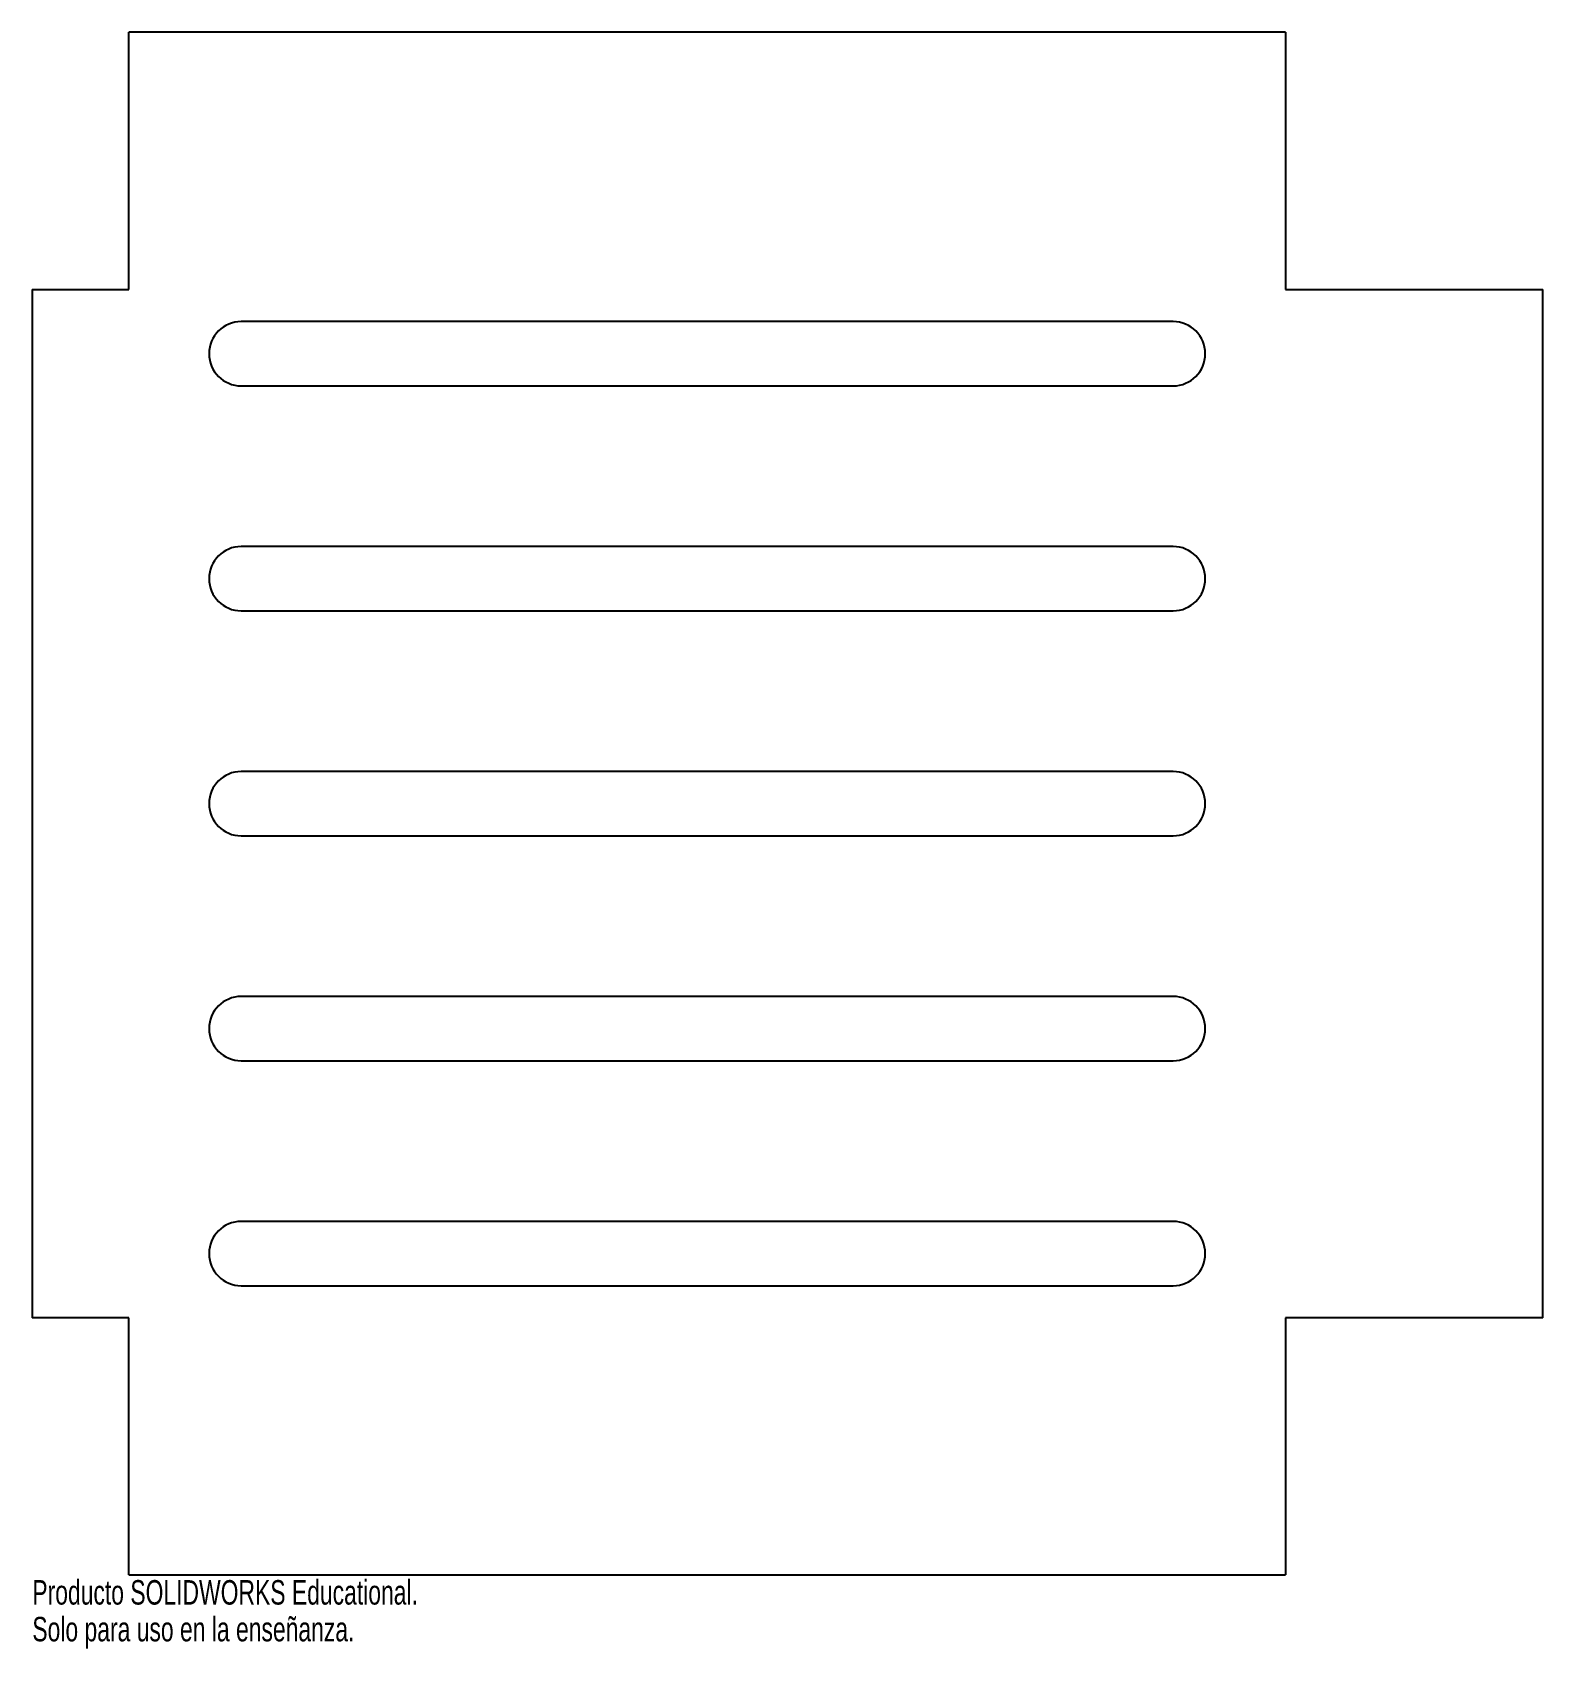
# Model space of a CAD drawing. Header units: inches. Extents: x -5.9 to 5.9, y -6.6 to 6.
import ezdxf

# ---------------------------------------------------------------- set-up
doc = ezdxf.new("R2010")
doc.units = ezdxf.units.IN
doc.header["$MEASUREMENT"] = 0
doc.styles.add('SLDTEXTSTYLE0', font='TXT', dxfattribs={"width": 0.7})

msp = doc.modelspace()

# ---------------------------------------------------------------- linework, layer by layer
at = {"color": 7, "linetype": 'Continuous', "lineweight": 25}
for p, q in [((-5.125, 4), (-5.125, 6)), ((3.875, 6), (-5.125, 6)), ((3.875, 6), (3.875, 4)), ((-5.875, 4), (-5.125, 4)), ((-5.875, 4), (-5.875, -4)), ((3.875, 4), (5.875, 4)), ((5.875, -4), (5.875, 4)), ((3, 3.75), (-4.25, 3.75)), ((-4.25, 3.25), (3, 3.25)), ((3, 2), (-4.25, 2)), ((-4.25, 1.5), (3, 1.5)), ((3, 0.25), (-4.25, 0.25)), ((-4.25, -0.25), (3, -0.25)), ((3, -1.5), (-4.25, -1.5)), ((-4.25, -2), (3, -2)), ((3, -3.25), (-4.25, -3.25)), ((-4.25, -3.75), (3, -3.75)), ((-5.125, -4), (-5.875, -4)), ((-5.125, -6), (-5.125, -4)), ((5.875, -4), (3.875, -4)), ((3.875, -4), (3.875, -6)), ((-5.125, -6), (3.875, -6))]:
    msp.add_line(p, q, dxfattribs=at)
for centre, start, end in [((-4.25, 3.5), 90, 270), ((3, 3.5), 270, 90), ((-4.25, 1.75), 90, 270), ((3, 1.75), 270, 90), ((-4.25, 0), 90, 270), ((3, 0), 270, 90), ((-4.25, -1.75), 90, 270), ((3, -1.75), 270, 90), ((-4.25, -3.5), 90, 270), ((3, -3.5), 270, 90)]:
    msp.add_arc(centre, 0.25, start, end, dxfattribs=at)

# ---------------------------------------------------------------- texts
at = {"color": 7, "linetype": 'Continuous', "char_height": 0.1903, "attachment_point": 1, "style": 'SLDTEXTSTYLE0'}
for s, insert in [('Producto SOLIDWORKS Educational.', (-5.875, -6.04)), ('Solo para uso en la enseñanza.', (-5.875, -6.326))]:
    msp.add_mtext(s, dxfattribs=dict(at, insert=insert))

doc.saveas('drawing.dxf')
